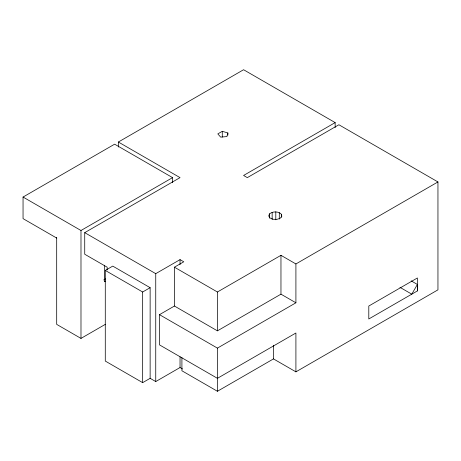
<?xml version="1.0" encoding="UTF-8"?>
<svg xmlns="http://www.w3.org/2000/svg" width="461" height="461" viewBox="0 0 461 461"><rect width="100%" height="100%" fill="white"/><g stroke="black" fill="none" stroke-linecap="round" stroke-linejoin="round"><path stroke-width="0.69" d="M417.389 290.926L417.389 277.977L368.8 306.029L368.8 318.977L417.389 290.926L417.389 284.449L411.16 280.853M227.895 132.97L226.91 136.565L220.681 137.136L217.817 133.892L222.277 131.316L227.895 132.97L227.895 135.131M269.512 213.841L268.717 215.944L270.025 217.967L273.01 219.257L276.733 219.407L280.011 218.376L281.804 216.486L281.533 214.336C278.421 211.15 272.952 211.19 269.512 213.841L269.512 218.157M417.389 284.449L411.782 294.164L399.946 287.33M56.691 238.055L23.05 218.629L23.05 197.049L114.628 144.178L172.564 177.629L172.564 182.665M118.368 147.053L118.368 142.023L243.581 69.726L335.159 122.597L335.159 127.634M23.05 197.049L80.986 230.5L172.564 177.629M107.154 269.95L107.154 267.184L84.726 254.236L84.726 232.655L180.038 177.629L118.368 142.023M335.159 122.597L243.581 175.468L247.321 177.629L338.898 124.758L437.95 181.945L437.95 289.848L295.91 371.848L273.482 358.906L217.419 391.274L181.911 370.771L181.911 357.58M105.281 270.423L112.761 266.106L150.136 287.687L150.136 378.325L142.662 382.642L105.281 361.061L105.281 270.423L142.662 292.003L150.136 287.687M103.725 279.954L105.592 278.876M105.552 281.054L104.347 281.752L104.347 265.208M84.726 232.655L155.743 273.661L180.038 259.635L183.778 261.79L174.431 267.184L174.431 306.029L217.419 330.848L280.962 294.164L295.91 302.796L295.91 263.951L437.95 181.945M56.691 237.386L56.691 324.377L80.986 338.403L105.281 324.377M295.91 371.848L295.91 333.003L217.419 378.325L159.483 344.874L159.483 314.661L174.431 306.029M174.431 267.184L217.419 292.003L280.962 255.319L295.91 263.951M150.136 378.325L155.743 381.564L180.038 367.532L182.533 368.973M159.483 314.661L217.419 348.113L295.91 302.796M281.533 214.336L281.533 217.212M280.962 255.319L280.962 294.164M279.297 212.607L279.297 219.084M275.799 211.858L275.799 219.77M273.482 345.237L273.482 358.906M272.151 212.314L272.151 219.505M222.277 131.316L222.277 137.073M217.419 292.003L217.419 330.848M217.419 348.113L217.419 391.274M180.038 259.635L180.038 264.666M180.038 356.745L180.038 367.532M155.743 273.661L155.743 381.564M142.662 292.003L142.662 382.642M80.986 230.5L80.986 338.403"/></g></svg>
